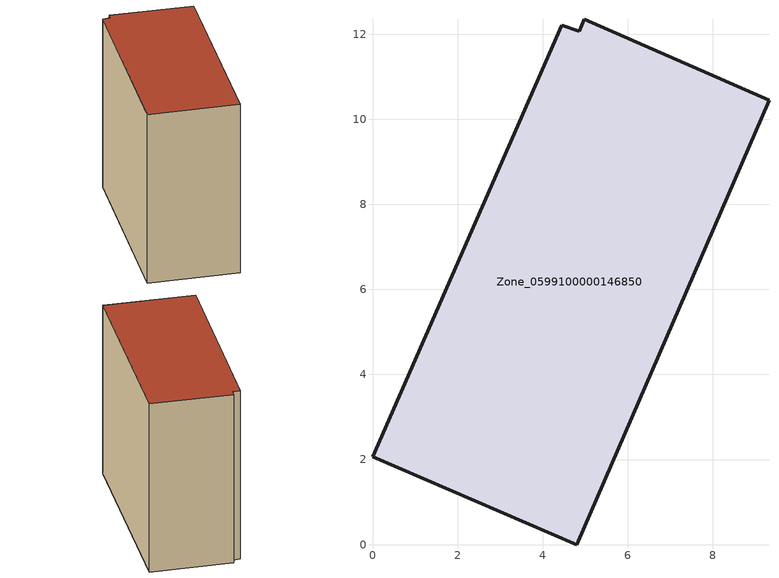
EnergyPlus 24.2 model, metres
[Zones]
Zone_0599100000146850
 floor ground (C_G): 4.86,12.07 4.97,12.35 9.32,10.45 4.8,0 0,2.07 4.44,12.21 z0
 wall outside (C_F): 4.8,0 9.32,10.45 4.97,12.35 4.86,12.07 4.44,12.21 0,2.07 4.8,0 z0:10.54
 roof outside (C_R): 4.97,12.35 4.86,12.07 4.44,12.21 0,2.07 4.8,0 9.32,10.45 z10.54
[BUILDING]
Pand.0599100000146850: North Axis=0; Terrain=City; Loads Convergence Tolerance Value=0.04; Temperature Convergence Tolerance Value=0.4; Solar Distribution=FullExterior; Maximum Number of Warmup Days=25; Minimum Number of Warmup Days=1
[Site:Location]
Rotterdam.The.Hague.AP_ZH_NLD Design_Conditions: Latitude=51.96; Longitude=4.45; Time Zone=1; Elevation=-4.5
[SITE:GROUNDTEMPERATURE:BUILDINGSURFACE]
18, 18, 18, 18, 18, 18, 18, 18, 18, 18, 18, 18
[MATERIAL] Thermal Absorptance=0.9; Solar Absorptance=0.7; Visible Absorptance=0.7
Name | Roughness | Thickness | Conductivity | Density | Specific Heat
G.TI.1946 | MediumSmooth | 0.15 | 1 | 540 | 1210
F.TI.1946 | Rough | 0.3 | 0.857143 | 1920 | 840
R.TI.1946 | MediumRough | 0.2 | 0.1 | 1500 | 1000
[CONSTRUCTION]
C_G: G.TI.1946
C_F: F.TI.1946
C_R: R.TI.1946
[ZONE]
Zone_0599100000146850: Type=1; Multiplier=1; Ceiling Height=Autocalculate; Volume=Autocalculate; Floor Area=autocalculate; Part of Total Floor Area=Yes
[ZONEINFILTRATION:DESIGNFLOWRATE]
Infil_Zone_0599100000146850: Zone or ZoneList or Space or SpaceList=Zone_0599100000146850; Schedule=AlwaysOn; Design Flow Rate Calculation Method=Flow/Area; Flow Rate per Floor Area=0.003; Constant Term Coefficient=1; Temperature Term Coefficient=0; Velocity Term Coefficient=0; Velocity Squared Term Coefficient=0
[HVACTEMPLATE:ZONE:IDEALLOADSAIRSYSTEM]
Zone_0599100000146850: Maximum Heating Supply Air Temperature=50; Minimum Cooling Supply Air Temperature=13; Maximum Heating Supply Air Humidity Ratio=0.0156; Minimum Cooling Supply Air Humidity Ratio=0.0077; Heating Limit=NoLimit; Cooling Limit=NoLimit; Dehumidification Control Type=ConstantSensibleHeatRatio; Cooling Sensible Heat Ratio=0.7; Dehumidification Setpoint=60; Humidification Control Type=None; Humidification Setpoint=30; Outdoor Air Method=None; Outdoor Air Flow Rate per Person=0.00944; Outdoor Air Flow Rate per Zone Floor Area=0; Outdoor Air Flow Rate per Zone=0; Demand Controlled Ventilation Type=None; Outdoor Air Economizer Type=NoEconomizer; Heat Recovery Type=None; Sensible Heat Recovery Effectiveness=0.7; Latent Heat Recovery Effectiveness=0.65
[ZONECONTROL:THERMOSTAT]
ThermostatControl_Zone_0599100000146850: Zone or ZoneList=Zone_0599100000146850; Control Type Schedule=DualSetpointControlType; Control 1=Thermostat_Zone_0599100000146850; Temperature Difference Between Cutout And Setpoint=0
[THERMOSTATSETPOINT:DUALSETPOINT]
Thermostat_Zone_0599100000146850: Heating Setpoint Temperature Schedule=HeatingSetpoint_Zone_0599100000146850; Cooling Setpoint Temperature Schedule=CoolingSetpoint_Zone_0599100000146850
[SCHEDULE:COMPACT]
HeatingSetpoint_Zone_0599100000146850: Through: 12/31, For: AllDays, Until: 24:00, 21
CoolingSetpoint_Zone_0599100000146850: Through: 12/31, For: AllDays, Until: 24:00, 24
DualSetpointControlType: Through: 12/31, For: AllDays, Until: 24:00, 4
AlwaysOn: Through: 12/31, For: AllDays, Until: 24:00, 1
